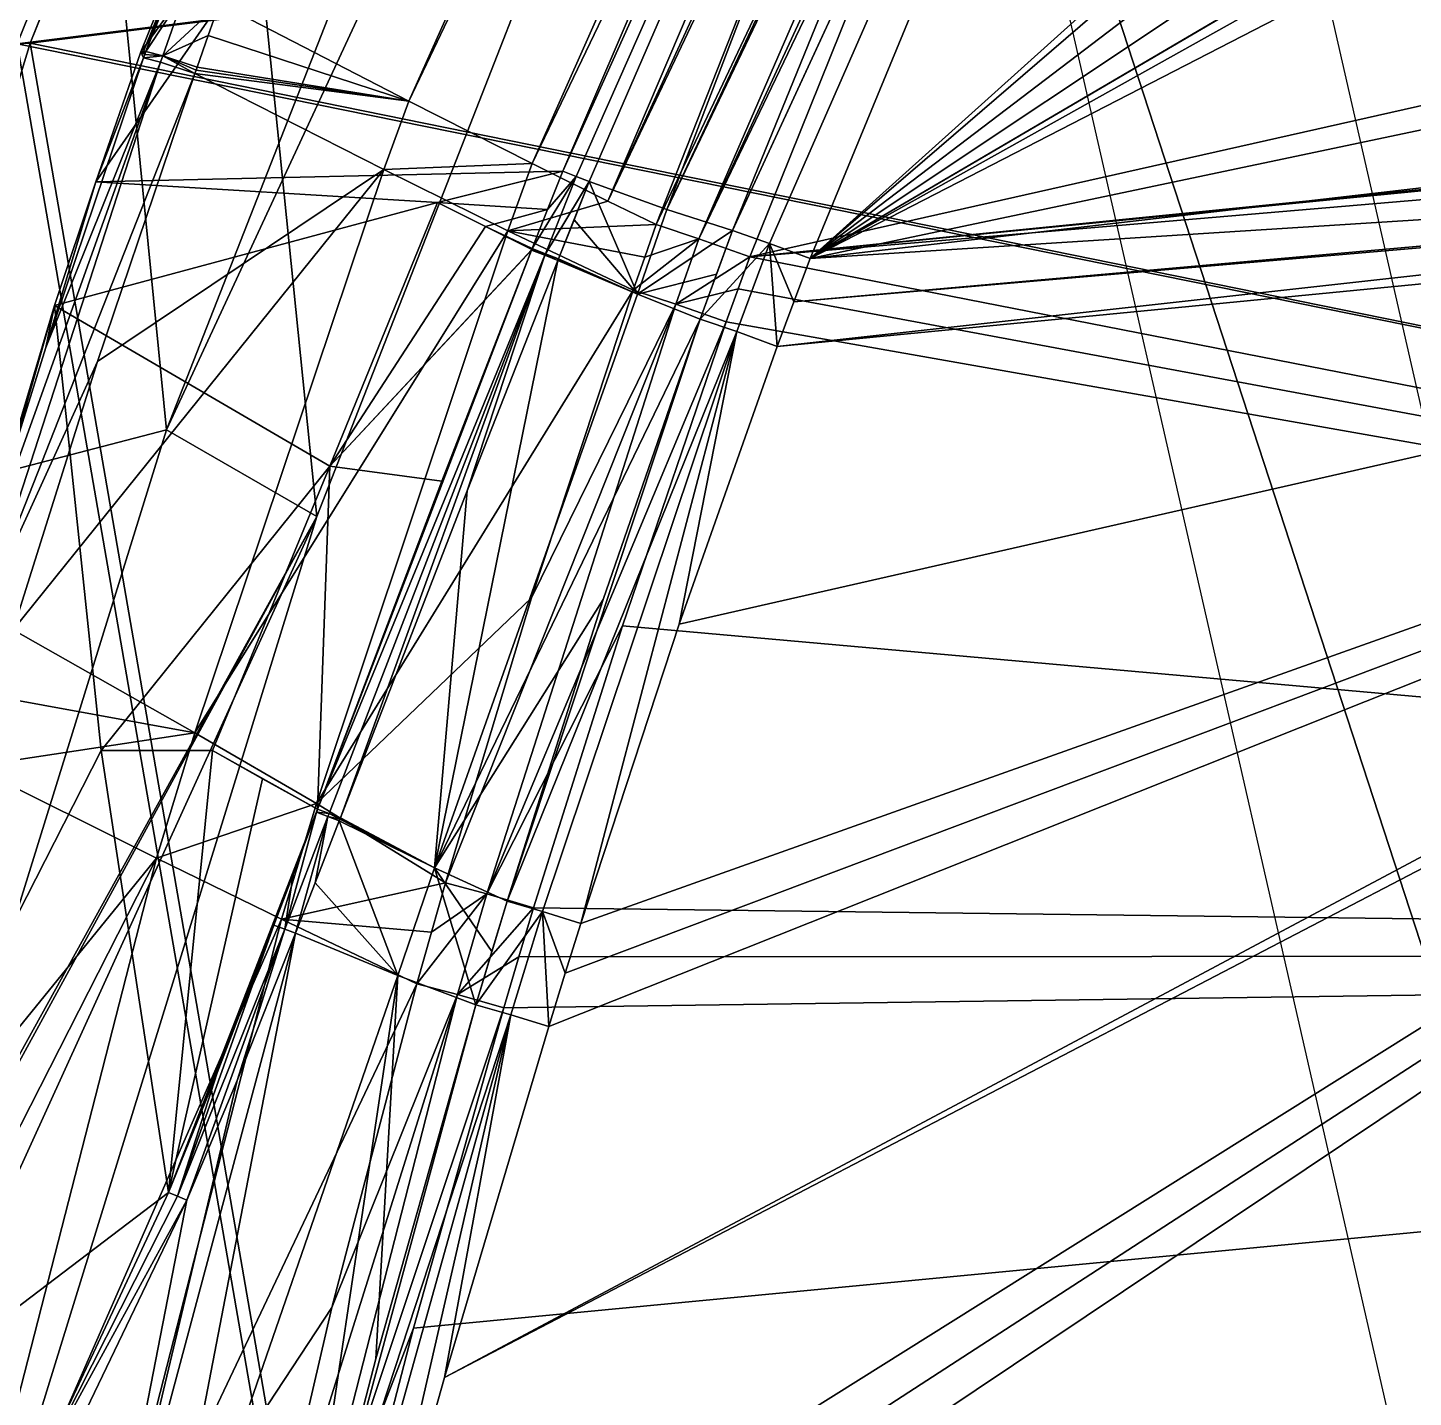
# Model space of a CAD drawing. Header units: millimetres. Extents: x -228 to 228, y -204 to 237.
# Drawn here: x -170.56 to -146.07, y -33.2 to -9 of the extents above; entities that cross this region are included whole.
import ezdxf

# ---------------------------------------------------------------- set-up
doc = ezdxf.new("R2010")
doc.units = ezdxf.units.MM
doc.header["$LTSCALE"] = 127.314815
for name, color, linetype in [('1230', 7, 'CONTINUOUS'), ('1231', 7, 'CONTINUOUS'), ('1232', 7, 'CONTINUOUS'), ('1233', 7, 'CONTINUOUS'), ('1234', 7, 'CONTINUOUS'), ('1398', 7, 'CONTINUOUS'), ('1399', 7, 'CONTINUOUS'), ('1400', 7, 'CONTINUOUS'), ('1437', 7, 'CONTINUOUS'), ('1438', 7, 'CONTINUOUS'), ('1439', 7, 'CONTINUOUS'), ('1440', 7, 'CONTINUOUS'), ('1441', 7, 'CONTINUOUS'), ('15', 7, 'CONTINUOUS'), ('17', 7, 'CONTINUOUS'), ('1785', 7, 'CONTINUOUS'), ('1787', 7, 'CONTINUOUS'), ('1789', 7, 'CONTINUOUS'), ('18', 7, 'CONTINUOUS'), ('2', 7, 'CONTINUOUS'), ('23', 7, 'CONTINUOUS'), ('25', 7, 'CONTINUOUS'), ('331', 7, 'CONTINUOUS'), ('332', 7, 'CONTINUOUS'), ('333', 7, 'CONTINUOUS'), ('334', 7, 'CONTINUOUS'), ('335', 7, 'CONTINUOUS'), ('360', 7, 'CONTINUOUS'), ('361', 7, 'CONTINUOUS'), ('362', 7, 'CONTINUOUS'), ('363', 7, 'CONTINUOUS'), ('378', 7, 'CONTINUOUS'), ('379', 7, 'CONTINUOUS'), ('380', 7, 'CONTINUOUS'), ('429', 7, 'CONTINUOUS'), ('430', 7, 'CONTINUOUS'), ('431', 7, 'CONTINUOUS'), ('432', 7, 'CONTINUOUS'), ('433', 7, 'CONTINUOUS'), ('434', 7, 'CONTINUOUS'), ('435', 7, 'CONTINUOUS'), ('436', 7, 'CONTINUOUS'), ('45', 7, 'CONTINUOUS'), ('47', 7, 'CONTINUOUS'), ('50', 7, 'CONTINUOUS'), ('52', 7, 'CONTINUOUS'), ('55', 7, 'CONTINUOUS'), ('6630', 7, 'CONTINUOUS'), ('6631', 7, 'CONTINUOUS'), ('6633', 7, 'CONTINUOUS'), ('6672', 7, 'CONTINUOUS'), ('6673', 7, 'CONTINUOUS'), ('6680', 7, 'CONTINUOUS'), ('6722', 7, 'CONTINUOUS')]:
    doc.layers.add(name, color=color, linetype=linetype)

msp = doc.modelspace()

# ---------------------------------------------------------------- linework, layer by layer
at = {"layer": '1230', "color": 5, "linetype": 'Continuous'}
for points in [[(-159.452, -12.478, 1025.142), (-146.627, 19.996, 1026.722), (-120.549, 69.599, 1026.788), (-159.452, -12.478, 1025.142)], [(-159.452, -12.478, 1025.142), (-120.549, 69.599, 1026.788), (-158.696, -12.728, 1024.603), (-159.452, -12.478, 1025.142)], [(-120.549, 69.599, 1026.788), (-119.461, 68.971, 1026.509), (-158.696, -12.728, 1024.603), (-120.549, 69.599, 1026.788)], [(-119.461, 68.971, 1026.509), (-144.801, 19.216, 1025.732), (-158.696, -12.728, 1024.603), (-119.461, 68.971, 1026.509)], [(-144.801, 19.216, 1025.732), (-157.798, -13.048, 1024.474), (-158.696, -12.728, 1024.603), (-144.801, 19.216, 1025.732)]]:
    msp.add_3dface(points, dxfattribs=at)
at = {"layer": '1231', "color": 5, "linetype": 'Continuous'}
for points in [[(-159.654, -13.051, 1025.109), (-159.452, -12.478, 1025.142), (-158.696, -12.728, 1024.603), (-159.654, -13.051, 1025.109)], [(-159.859, -13.639, 1025.075), (-159.654, -13.051, 1025.109), (-158.696, -12.728, 1024.603), (-159.859, -13.639, 1025.075)], [(-159.859, -13.639, 1025.075), (-158.696, -12.728, 1024.603), (-159.105, -13.883, 1024.545), (-159.859, -13.639, 1025.075)], [(-158.696, -12.728, 1024.603), (-157.798, -13.048, 1024.474), (-159.105, -13.883, 1024.545), (-158.696, -12.728, 1024.603)], [(-157.798, -13.048, 1024.474), (-158.004, -13.615, 1024.447), (-159.105, -13.883, 1024.545), (-157.798, -13.048, 1024.474)], [(-158.004, -13.615, 1024.447), (-158.213, -14.196, 1024.419), (-159.105, -13.883, 1024.545), (-158.004, -13.615, 1024.447)]]:
    msp.add_3dface(points, dxfattribs=at)
at = {"layer": '1232', "color": 5, "linetype": 'Continuous'}
for points in [[(-161.654, -19.076, 1024.755), (-159.859, -13.639, 1025.075), (-159.105, -13.883, 1024.545), (-161.654, -19.076, 1024.755)], [(-163.173, -24.109, 1024.45), (-159.105, -13.883, 1024.545), (-162.447, -24.307, 1024.012), (-163.173, -24.109, 1024.45)], [(-163.173, -24.109, 1024.45), (-161.654, -19.076, 1024.755), (-159.105, -13.883, 1024.545), (-163.173, -24.109, 1024.45)], [(-159.105, -13.883, 1024.545), (-158.213, -14.196, 1024.419), (-162.447, -24.307, 1024.012), (-159.105, -13.883, 1024.545)], [(-158.213, -14.196, 1024.419), (-160.049, -19.572, 1024.161), (-162.447, -24.307, 1024.012), (-158.213, -14.196, 1024.419)], [(-160.049, -19.572, 1024.161), (-161.618, -24.554, 1023.917), (-162.447, -24.307, 1024.012), (-160.049, -19.572, 1024.161)]]:
    msp.add_3dface(points, dxfattribs=at)
at = {"layer": '1233', "color": 5, "linetype": 'Continuous'}
for points in [[(-163.425, -24.986, 1024.396), (-163.173, -24.109, 1024.45), (-162.447, -24.307, 1024.012), (-163.425, -24.986, 1024.396)], [(-163.68, -25.894, 1024.339), (-163.425, -24.986, 1024.396), (-162.447, -24.307, 1024.012), (-163.68, -25.894, 1024.339)], [(-163.68, -25.894, 1024.339), (-162.447, -24.307, 1024.012), (-162.961, -26.085, 1023.919), (-163.68, -25.894, 1024.339)], [(-162.447, -24.307, 1024.012), (-161.618, -24.554, 1023.917), (-162.961, -26.085, 1023.919), (-162.447, -24.307, 1024.012)], [(-161.618, -24.554, 1023.917), (-161.879, -25.422, 1023.874), (-162.961, -26.085, 1023.919), (-161.618, -24.554, 1023.917)], [(-161.879, -25.422, 1023.874), (-162.146, -26.321, 1023.829), (-162.961, -26.085, 1023.919), (-161.879, -25.422, 1023.874)]]:
    msp.add_3dface(points, dxfattribs=at)
at = {"layer": '1234', "color": 5, "linetype": 'Continuous'}
for points in [[(-165.185, -31.616, 1023.966), (-163.68, -25.894, 1024.339), (-162.961, -26.085, 1023.919), (-165.185, -31.616, 1023.966)], [(-166.552, -37.517, 1023.548), (-165.185, -31.616, 1023.966), (-162.961, -26.085, 1023.919), (-166.552, -37.517, 1023.548)], [(-166.552, -37.517, 1023.548), (-162.961, -26.085, 1023.919), (-165.928, -37.658, 1023.281), (-166.552, -37.517, 1023.548)], [(-162.961, -26.085, 1023.919), (-162.146, -26.321, 1023.829), (-165.928, -37.658, 1023.281), (-162.961, -26.085, 1023.919)], [(-162.146, -26.321, 1023.829), (-163.74, -31.984, 1023.542), (-165.928, -37.658, 1023.281), (-162.146, -26.321, 1023.829)], [(-163.74, -31.984, 1023.542), (-165.256, -37.824, 1023.237), (-165.928, -37.658, 1023.281), (-163.74, -31.984, 1023.542)]]:
    msp.add_3dface(points, dxfattribs=at)
at = {"layer": '1398', "color": 5, "linetype": 'Continuous'}
for points in [[(-168.474, -9.419, 1027.704), (-168.278, -8.86, 1027.73), (-167.777, -8.367, 1027.135), (-168.474, -9.419, 1027.704)], [(-168.474, -9.419, 1027.704), (-167.777, -8.367, 1027.135), (-168.174, -9.495, 1027.083), (-168.474, -9.419, 1027.704)], [(-167.777, -8.367, 1027.135), (-167.169, -8.569, 1026.864), (-168.174, -9.495, 1027.083), (-167.777, -8.367, 1027.135)], [(-167.169, -8.569, 1026.864), (-167.37, -9.137, 1026.838), (-168.174, -9.495, 1027.083), (-167.169, -8.569, 1026.864)], [(-167.37, -9.137, 1026.838), (-167.566, -9.695, 1026.812), (-168.174, -9.495, 1027.083), (-167.37, -9.137, 1026.838)]]:
    msp.add_3dface(points, dxfattribs=at)
at = {"layer": '1399', "color": 5, "linetype": 'Continuous'}
for points in [[(-168.514, -9.532, 1027.699), (-168.493, -9.473, 1027.702), (-168.174, -9.495, 1027.083), (-168.514, -9.532, 1027.699)], [(-168.514, -9.532, 1027.699), (-168.174, -9.495, 1027.083), (-168.213, -9.608, 1027.077), (-168.514, -9.532, 1027.699)], [(-168.493, -9.473, 1027.702), (-168.474, -9.419, 1027.704), (-168.174, -9.495, 1027.083), (-168.493, -9.473, 1027.702)], [(-168.174, -9.495, 1027.083), (-167.606, -9.808, 1026.806), (-168.213, -9.608, 1027.077), (-168.174, -9.495, 1027.083)], [(-167.606, -9.808, 1026.806), (-168.174, -9.495, 1027.083), (-167.586, -9.75, 1026.809), (-167.606, -9.808, 1026.806)], [(-167.566, -9.695, 1026.812), (-167.586, -9.75, 1026.809), (-168.174, -9.495, 1027.083), (-167.566, -9.695, 1026.812)]]:
    msp.add_3dface(points, dxfattribs=at)
at = {"layer": '1400', "color": 5, "linetype": 'Continuous'}
for points in [[(-170.239, -14.652, 1027.421), (-168.514, -9.532, 1027.699), (-168.213, -9.608, 1027.077), (-170.239, -14.652, 1027.421)], [(-171.732, -19.42, 1027.106), (-170.239, -14.652, 1027.421), (-168.213, -9.608, 1027.077), (-171.732, -19.42, 1027.106)], [(-171.42, -19.474, 1026.506), (-171.732, -19.42, 1027.106), (-168.213, -9.608, 1027.077), (-171.42, -19.474, 1026.506)], [(-167.606, -9.808, 1026.806), (-171.42, -19.474, 1026.506), (-168.213, -9.608, 1027.077), (-167.606, -9.808, 1026.806)], [(-167.606, -9.808, 1026.806), (-169.327, -14.897, 1026.538), (-171.42, -19.474, 1026.506), (-167.606, -9.808, 1026.806)], [(-169.327, -14.897, 1026.538), (-170.816, -19.64, 1026.244), (-171.42, -19.474, 1026.506), (-169.327, -14.897, 1026.538)]]:
    msp.add_3dface(points, dxfattribs=at)
at = {"layer": '1437', "color": 5, "linetype": 'Continuous'}
for points in [[(-144.763, 20.147, 1029.44), (-158.102, -12.583, 1028.011), (-143.28, 19.492, 1028.89), (-144.763, 20.147, 1029.44)], [(-143.28, 19.492, 1028.89), (-158.102, -12.583, 1028.011), (-157.451, -12.811, 1027.672), (-143.28, 19.492, 1028.89)], [(-156.732, -13.077, 1027.604), (-143.28, 19.492, 1028.89), (-157.451, -12.811, 1027.672), (-156.732, -13.077, 1027.604)]]:
    msp.add_3dface(points, dxfattribs=at)
at = {"layer": '1438', "color": 5, "linetype": 'Continuous'}
for points in [[(-158.676, -14.147, 1027.929), (-158.102, -12.583, 1028.011), (-158.388, -13.353, 1027.972), (-158.676, -14.147, 1027.929)], [(-158.102, -12.583, 1028.011), (-158.676, -14.147, 1027.929), (-157.451, -12.811, 1027.672), (-158.102, -12.583, 1028.011)], [(-157.451, -12.811, 1027.672), (-158.676, -14.147, 1027.929), (-158.026, -14.37, 1027.595), (-157.451, -12.811, 1027.672)], [(-157.31, -14.63, 1027.528), (-157.451, -12.811, 1027.672), (-158.026, -14.37, 1027.595), (-157.31, -14.63, 1027.528)], [(-157.31, -14.63, 1027.528), (-157.019, -13.843, 1027.566), (-157.451, -12.811, 1027.672), (-157.31, -14.63, 1027.528)], [(-157.019, -13.843, 1027.566), (-156.732, -13.077, 1027.604), (-157.451, -12.811, 1027.672), (-157.019, -13.843, 1027.566)]]:
    msp.add_3dface(points, dxfattribs=at)
at = {"layer": '1439', "color": 5, "linetype": 'Continuous'}
for points in [[(-162.086, -24.436, 1027.358), (-158.676, -14.147, 1027.929), (-160.389, -19.104, 1027.659), (-162.086, -24.436, 1027.358)], [(-158.676, -14.147, 1027.929), (-162.086, -24.436, 1027.358), (-158.026, -14.37, 1027.595), (-158.676, -14.147, 1027.929)], [(-158.026, -14.37, 1027.595), (-162.086, -24.436, 1027.358), (-161.461, -24.62, 1027.073), (-158.026, -14.37, 1027.595)], [(-160.783, -24.832, 1027.021), (-158.026, -14.37, 1027.595), (-161.461, -24.62, 1027.073), (-160.783, -24.832, 1027.021)], [(-160.783, -24.832, 1027.021), (-159.047, -19.543, 1027.287), (-158.026, -14.37, 1027.595), (-160.783, -24.832, 1027.021)], [(-159.047, -19.543, 1027.287), (-157.31, -14.63, 1027.528), (-158.026, -14.37, 1027.595), (-159.047, -19.543, 1027.287)]]:
    msp.add_3dface(points, dxfattribs=at)
at = {"layer": '1440', "color": 5, "linetype": 'Continuous'}
for points in [[(-162.638, -26.268, 1027.252), (-162.086, -24.436, 1027.358), (-162.356, -25.323, 1027.307), (-162.638, -26.268, 1027.252)], [(-162.086, -24.436, 1027.358), (-162.638, -26.268, 1027.252), (-161.461, -24.62, 1027.073), (-162.086, -24.436, 1027.358)], [(-161.461, -24.62, 1027.073), (-162.638, -26.268, 1027.252), (-162.019, -26.445, 1026.977), (-161.461, -24.62, 1027.073)], [(-161.351, -26.649, 1026.928), (-161.461, -24.62, 1027.073), (-162.019, -26.445, 1026.977), (-161.351, -26.649, 1026.928)], [(-161.351, -26.649, 1026.928), (-161.06, -25.711, 1026.976), (-161.461, -24.62, 1027.073), (-161.351, -26.649, 1026.928)], [(-161.06, -25.711, 1026.976), (-160.783, -24.832, 1027.021), (-161.461, -24.62, 1027.073), (-161.06, -25.711, 1026.976)]]:
    msp.add_3dface(points, dxfattribs=at)
at = {"layer": '1441', "color": 5, "linetype": 'Continuous'}
for points in [[(-165.873, -38.19, 1026.495), (-162.638, -26.268, 1027.252), (-164.406, -32.523, 1026.872), (-165.873, -38.19, 1026.495)], [(-162.638, -26.268, 1027.252), (-165.873, -38.19, 1026.495), (-162.019, -26.445, 1026.977), (-162.638, -26.268, 1027.252)], [(-162.019, -26.445, 1026.977), (-165.873, -38.19, 1026.495), (-165.339, -38.328, 1026.315), (-162.019, -26.445, 1026.977)], [(-164.78, -38.481, 1026.292), (-162.019, -26.445, 1026.977), (-165.339, -38.328, 1026.315), (-164.78, -38.481, 1026.292)], [(-164.78, -38.481, 1026.292), (-163.195, -32.857, 1026.602), (-162.019, -26.445, 1026.977), (-164.78, -38.481, 1026.292)], [(-163.195, -32.857, 1026.602), (-161.351, -26.649, 1026.928), (-162.019, -26.445, 1026.977), (-163.195, -32.857, 1026.602)]]:
    msp.add_3dface(points, dxfattribs=at)
at = {"layer": '15', "color": 5, "linetype": 'Continuous'}
for points in [[(-170.748, -9.285, 1031.221), (-96.5, 0, 1037.893), (-153.046, 34.485, 1032.773), (-170.748, -9.285, 1031.221)], [(-170.748, -9.285, 1031.221), (-93.212, -24.976, 1037.893), (-96.5, 0, 1037.893), (-170.748, -9.285, 1031.221)], [(-170.748, -9.285, 1031.221), (-163.91, -48.728, 1031.221), (-93.212, -24.976, 1037.893), (-170.748, -9.285, 1031.221)], [(-163.91, -48.728, 1031.221), (-148.09, -85.5, 1031.221), (-93.212, -24.976, 1037.893), (-163.91, -48.728, 1031.221)], [(-148.09, -85.5, 1031.221), (-115.867, -66.896, 1035.021), (-93.212, -24.976, 1037.893), (-148.09, -85.5, 1031.221)]]:
    msp.add_3dface(points, dxfattribs=at)
at = {"layer": '17', "color": 5, "linetype": 'Continuous'}
msp.add_3dface([(-170.52, -9.273, 1029.234), (-163.692, -48.663, 1029.234), (-178.968, -37.11, 1026.788), (-170.52, -9.273, 1029.234)], dxfattribs=at)
at = {"layer": '1785', "color": 2, "linetype": 'Continuous'}
msp.add_3dface([(-143.5, 0, 26), (-149.517, 0, 26), (-134.711, -64.871, 26), (-143.5, 0, 26)], dxfattribs=at)
at = {"layer": '1787', "color": 2, "linetype": 'Continuous'}
for points in [[(-138.889, -66.886, 25.156), (-154.156, 0, 25.156), (-133.212, -64.152, 18.855), (-138.889, -66.886, 25.156)], [(-154.156, 0, 25.156), (-147.855, 0, 18.855), (-133.212, -64.152, 18.855), (-154.156, 0, 25.156)]]:
    msp.add_3dface(points, dxfattribs=at)
at = {"layer": '1789', "color": 2, "linetype": 'Continuous'}
for points in [[(-147.709, 0, 18.527), (-147.478, 0, 14.121), (-132.873, -63.988, 14.121), (-147.709, 0, 18.527)], [(-133.081, -64.089, 18.527), (-147.709, 0, 18.527), (-132.873, -63.988, 14.121), (-133.081, -64.089, 18.527)]]:
    msp.add_3dface(points, dxfattribs=at)
at = {"layer": '18', "color": 5, "linetype": 'Continuous'}
for points in [[(-96.5, 0, 1035.889), (-170.52, -9.273, 1029.234), (-152.865, 34.39, 1030.783), (-96.5, 0, 1035.889)], [(-96.5, 0, 1035.889), (-93.212, -24.976, 1035.889), (-170.52, -9.273, 1029.234), (-96.5, 0, 1035.889)], [(-93.212, -24.976, 1035.889), (-163.692, -48.663, 1029.234), (-170.52, -9.273, 1029.234), (-93.212, -24.976, 1035.889)], [(-93.212, -24.976, 1035.889), (-83.571, -48.25, 1035.889), (-163.692, -48.663, 1029.234), (-93.212, -24.976, 1035.889)]]:
    msp.add_3dface(points, dxfattribs=at)
at = {"layer": '2', "color": 5, "linetype": 'Continuous'}
msp.add_3dface([(-163.91, -48.728, 1031.221), (-170.748, -9.285, 1031.221), (-181.638, -44.345, 1027.063), (-163.91, -48.728, 1031.221)], dxfattribs=at)
at = {"layer": '23', "color": 5, "linetype": 'Continuous'}
msp.add_3dface([(-170.748, -9.285, 1031.221), (-170.52, -9.273, 1029.234), (-178.968, -37.11, 1026.788), (-170.748, -9.285, 1031.221)], dxfattribs=at)
at = {"layer": '25', "color": 5, "linetype": 'Continuous'}
for points in [[(-170.748, -9.285, 1031.221), (-153.046, 34.485, 1032.773), (-170.52, -9.273, 1029.234), (-170.748, -9.285, 1031.221)], [(-170.52, -9.273, 1029.234), (-153.046, 34.485, 1032.773), (-152.865, 34.39, 1030.783), (-170.52, -9.273, 1029.234)]]:
    msp.add_3dface(points, dxfattribs=at)
at = {"layer": '331', "color": 5, "linetype": 'Continuous'}
for points in [[(-167.169, -8.569, 1026.864), (-126.476, 73.021, 1028.903), (-163.823, -10.296, 1026.662), (-167.169, -8.569, 1026.864)], [(-126.476, 73.021, 1028.903), (-124.565, 71.918, 1028.934), (-163.823, -10.296, 1026.662), (-126.476, 73.021, 1028.903)], [(-163.823, -10.296, 1026.662), (-124.565, 71.918, 1028.934), (-161.642, -11.401, 1026.38), (-163.823, -10.296, 1026.662)], [(-124.565, 71.918, 1028.934), (-122.24, 70.575, 1028.707), (-161.642, -11.401, 1026.38), (-124.565, 71.918, 1028.934)], [(-161.642, -11.401, 1026.38), (-122.24, 70.575, 1028.707), (-160.305, -12.063, 1025.877), (-161.642, -11.401, 1026.38)], [(-122.24, 70.575, 1028.707), (-121.292, 70.028, 1027.748), (-160.305, -12.063, 1025.877), (-122.24, 70.575, 1028.707)], [(-160.305, -12.063, 1025.877), (-121.292, 70.028, 1027.748), (-146.627, 19.996, 1026.722), (-160.305, -12.063, 1025.877)], [(-159.452, -12.478, 1025.142), (-160.305, -12.063, 1025.877), (-146.627, 19.996, 1026.722), (-159.452, -12.478, 1025.142)]]:
    msp.add_3dface(points, dxfattribs=at)
at = {"layer": '332', "color": 5, "linetype": 'Continuous'}
for points in [[(-167.169, -8.569, 1026.864), (-163.823, -10.296, 1026.662), (-167.37, -9.137, 1026.838), (-167.169, -8.569, 1026.864)], [(-167.37, -9.137, 1026.838), (-163.823, -10.296, 1026.662), (-167.566, -9.695, 1026.812), (-167.37, -9.137, 1026.838)], [(-167.586, -9.75, 1026.809), (-163.823, -10.296, 1026.662), (-167.606, -9.808, 1026.806), (-167.586, -9.75, 1026.809)], [(-167.566, -9.695, 1026.812), (-163.823, -10.296, 1026.662), (-167.586, -9.75, 1026.809), (-167.566, -9.695, 1026.812)], [(-167.606, -9.808, 1026.806), (-163.823, -10.296, 1026.662), (-164.263, -11.504, 1026.598), (-167.606, -9.808, 1026.806)], [(-163.823, -10.296, 1026.662), (-161.642, -11.401, 1026.38), (-164.263, -11.504, 1026.598), (-163.823, -10.296, 1026.662)], [(-164.263, -11.504, 1026.598), (-161.642, -11.401, 1026.38), (-162.075, -12.587, 1026.312), (-164.263, -11.504, 1026.598)], [(-161.642, -11.401, 1026.38), (-160.305, -12.063, 1025.877), (-162.075, -12.587, 1026.312), (-161.642, -11.401, 1026.38)], [(-160.305, -12.063, 1025.877), (-159.452, -12.478, 1025.142), (-162.075, -12.587, 1026.312), (-160.305, -12.063, 1025.877)], [(-162.075, -12.587, 1026.312), (-159.452, -12.478, 1025.142), (-159.654, -13.051, 1025.109), (-162.075, -12.587, 1026.312)], [(-159.859, -13.639, 1025.075), (-162.075, -12.587, 1026.312), (-159.654, -13.051, 1025.109), (-159.859, -13.639, 1025.075)]]:
    msp.add_3dface(points, dxfattribs=at)
at = {"layer": '333', "color": 5, "linetype": 'Continuous'}
for points in [[(-167.606, -9.808, 1026.806), (-164.263, -11.504, 1026.598), (-169.327, -14.897, 1026.538), (-167.606, -9.808, 1026.806)], [(-169.327, -14.897, 1026.538), (-164.263, -11.504, 1026.598), (-170.816, -19.64, 1026.244), (-169.327, -14.897, 1026.538)], [(-170.816, -19.64, 1026.244), (-164.263, -11.504, 1026.598), (-167.609, -21.459, 1025.994), (-170.816, -19.64, 1026.244)], [(-164.263, -11.504, 1026.598), (-162.075, -12.587, 1026.312), (-167.609, -21.459, 1025.994), (-164.263, -11.504, 1026.598)], [(-167.609, -21.459, 1025.994), (-162.075, -12.587, 1026.312), (-165.457, -22.711, 1025.675), (-167.609, -21.459, 1025.994)], [(-162.075, -12.587, 1026.312), (-159.859, -13.639, 1025.075), (-165.457, -22.711, 1025.675), (-162.075, -12.587, 1026.312)], [(-165.457, -22.711, 1025.675), (-159.859, -13.639, 1025.075), (-161.654, -19.076, 1024.755), (-165.457, -22.711, 1025.675)], [(-163.173, -24.109, 1024.45), (-165.457, -22.711, 1025.675), (-161.654, -19.076, 1024.755), (-163.173, -24.109, 1024.45)]]:
    msp.add_3dface(points, dxfattribs=at)
at = {"layer": '334', "color": 5, "linetype": 'Continuous'}
for points in [[(-170.816, -19.64, 1026.244), (-167.609, -21.459, 1025.994), (-171.168, -20.812, 1026.164), (-170.816, -19.64, 1026.244)], [(-171.168, -20.812, 1026.164), (-167.609, -21.459, 1025.994), (-171.535, -22.055, 1026.076), (-171.168, -20.812, 1026.164)], [(-171.535, -22.055, 1026.076), (-167.609, -21.459, 1025.994), (-168.286, -23.674, 1025.839), (-171.535, -22.055, 1026.076)], [(-167.609, -21.459, 1025.994), (-165.457, -22.711, 1025.675), (-168.286, -23.674, 1025.839), (-167.609, -21.459, 1025.994)], [(-168.286, -23.674, 1025.839), (-165.457, -22.711, 1025.675), (-166.077, -24.753, 1025.533), (-168.286, -23.674, 1025.839)], [(-165.457, -22.711, 1025.675), (-163.173, -24.109, 1024.45), (-166.077, -24.753, 1025.533), (-165.457, -22.711, 1025.675)], [(-166.077, -24.753, 1025.533), (-163.173, -24.109, 1024.45), (-163.425, -24.986, 1024.396), (-166.077, -24.753, 1025.533)], [(-163.68, -25.894, 1024.339), (-166.077, -24.753, 1025.533), (-163.425, -24.986, 1024.396), (-163.68, -25.894, 1024.339)]]:
    msp.add_3dface(points, dxfattribs=at)
at = {"layer": '335', "color": 5, "linetype": 'Continuous'}
for points in [[(-171.535, -22.055, 1026.076), (-168.286, -23.674, 1025.839), (-173.836, -30.496, 1025.363), (-171.535, -22.055, 1026.076)], [(-173.836, -30.496, 1025.363), (-168.286, -23.674, 1025.839), (-175.663, -38.165, 1024.437), (-173.836, -30.496, 1025.363)], [(-175.663, -38.165, 1024.437), (-168.286, -23.674, 1025.839), (-172.06, -38.387, 1024.427), (-175.663, -38.165, 1024.437)], [(-168.286, -23.674, 1025.839), (-166.077, -24.753, 1025.533), (-172.06, -38.387, 1024.427), (-168.286, -23.674, 1025.839)], [(-172.06, -38.387, 1024.427), (-166.077, -24.753, 1025.533), (-169.53, -38.224, 1024.333), (-172.06, -38.387, 1024.427)], [(-166.077, -24.753, 1025.533), (-163.68, -25.894, 1024.339), (-169.53, -38.224, 1024.333), (-166.077, -24.753, 1025.533)], [(-169.53, -38.224, 1024.333), (-163.68, -25.894, 1024.339), (-165.185, -31.616, 1023.966), (-169.53, -38.224, 1024.333)], [(-166.552, -37.517, 1023.548), (-169.53, -38.224, 1024.333), (-165.185, -31.616, 1023.966), (-166.552, -37.517, 1023.548)]]:
    msp.add_3dface(points, dxfattribs=at)
at = {"layer": '360', "color": 5, "linetype": 'Continuous'}
for points in [[(-147.435, 18.692, 1030.461), (-159.266, -12.211, 1028.73), (-120.796, 69.742, 1031.257), (-147.435, 18.692, 1030.461)], [(-120.796, 69.742, 1031.257), (-159.266, -12.211, 1028.73), (-120.194, 69.394, 1030.83), (-120.796, 69.742, 1031.257)], [(-159.266, -12.211, 1028.73), (-158.102, -12.583, 1028.011), (-120.194, 69.394, 1030.83), (-159.266, -12.211, 1028.73)], [(-120.194, 69.394, 1030.83), (-158.102, -12.583, 1028.011), (-144.763, 20.147, 1029.44), (-120.194, 69.394, 1030.83)], [(-160.634, -11.718, 1029.225), (-159.266, -12.211, 1028.73), (-147.435, 18.692, 1030.461), (-160.634, -11.718, 1029.225)]]:
    msp.add_3dface(points, dxfattribs=at)
at = {"layer": '361', "color": 5, "linetype": 'Continuous'}
for points in [[(-159.782, -13.71, 1028.631), (-160.634, -11.718, 1029.225), (-160.904, -12.392, 1029.192), (-159.782, -13.71, 1028.631)], [(-159.266, -12.211, 1028.73), (-160.634, -11.718, 1029.225), (-159.782, -13.71, 1028.631), (-159.266, -12.211, 1028.73)], [(-158.102, -12.583, 1028.011), (-159.266, -12.211, 1028.73), (-159.782, -13.71, 1028.631), (-158.102, -12.583, 1028.011)], [(-161.179, -13.083, 1029.157), (-159.782, -13.71, 1028.631), (-160.904, -12.392, 1029.192), (-161.179, -13.083, 1029.157)], [(-158.102, -12.583, 1028.011), (-159.782, -13.71, 1028.631), (-158.388, -13.353, 1027.972), (-158.102, -12.583, 1028.011)], [(-161.189, -13.11, 1029.156), (-159.782, -13.71, 1028.631), (-161.184, -13.096, 1029.156), (-161.189, -13.11, 1029.156)], [(-161.184, -13.096, 1029.156), (-159.782, -13.71, 1028.631), (-161.179, -13.083, 1029.157), (-161.184, -13.096, 1029.156)], [(-159.782, -13.71, 1028.631), (-158.676, -14.147, 1027.929), (-158.388, -13.353, 1027.972), (-159.782, -13.71, 1028.631)]]:
    msp.add_3dface(points, dxfattribs=at)
at = {"layer": '362', "color": 5, "linetype": 'Continuous'}
for points in [[(-165.477, -24.109, 1028.572), (-164.019, -25.752, 1027.994), (-165.054, -23.014, 1028.633), (-165.477, -24.109, 1028.572)], [(-165.054, -23.014, 1028.633), (-164.019, -25.752, 1027.994), (-163.369, -23.849, 1028.093), (-165.054, -23.014, 1028.633)], [(-164.019, -25.752, 1027.994), (-162.638, -26.268, 1027.252), (-163.369, -23.849, 1028.093), (-164.019, -25.752, 1027.994)], [(-163.369, -23.849, 1028.093), (-162.638, -26.268, 1027.252), (-162.356, -25.323, 1027.307), (-163.369, -23.849, 1028.093)], [(-162.086, -24.436, 1027.358), (-163.369, -23.849, 1028.093), (-162.356, -25.323, 1027.307), (-162.086, -24.436, 1027.358)], [(-165.826, -25.004, 1028.521), (-164.019, -25.752, 1027.994), (-165.477, -24.109, 1028.572), (-165.826, -25.004, 1028.521)]]:
    msp.add_3dface(points, dxfattribs=at)
at = {"layer": '363', "color": 5, "linetype": 'Continuous'}
for points in [[(-168.436, -38.546, 1027.195), (-165.826, -25.004, 1028.521), (-169.486, -38.65, 1027.313), (-168.436, -38.546, 1027.195)], [(-169.486, -38.65, 1027.313), (-165.826, -25.004, 1028.521), (-166.861, -27.606, 1028.367), (-169.486, -38.65, 1027.313)], [(-164.019, -25.752, 1027.994), (-165.826, -25.004, 1028.521), (-168.436, -38.546, 1027.195), (-164.019, -25.752, 1027.994)], [(-165.873, -38.19, 1026.495), (-164.019, -25.752, 1027.994), (-168.436, -38.546, 1027.195), (-165.873, -38.19, 1026.495)], [(-164.019, -25.752, 1027.994), (-165.873, -38.19, 1026.495), (-164.406, -32.523, 1026.872), (-164.019, -25.752, 1027.994)], [(-162.638, -26.268, 1027.252), (-164.019, -25.752, 1027.994), (-164.406, -32.523, 1026.872), (-162.638, -26.268, 1027.252)], [(-167.751, -29.719, 1028.233), (-169.486, -38.65, 1027.313), (-166.861, -27.606, 1028.367), (-167.751, -29.719, 1028.233)], [(-170.164, -34.754, 1027.845), (-169.486, -38.65, 1027.313), (-167.751, -29.719, 1028.233), (-170.164, -34.754, 1027.845)]]:
    msp.add_3dface(points, dxfattribs=at)
at = {"layer": '378', "color": 5, "linetype": 'Continuous'}
for points in [[(-156.732, -13.077, 1027.604), (-133.127, 8.141, 1029.938), (-143.28, 19.492, 1028.89), (-156.732, -13.077, 1027.604)], [(-135.065, 5.569, 1029.776), (-133.127, 8.141, 1029.938), (-156.732, -13.077, 1027.604), (-135.065, 5.569, 1029.776)], [(-136.223, 2.52, 1029.678), (-135.065, 5.569, 1029.776), (-156.732, -13.077, 1027.604), (-136.223, 2.52, 1029.678)], [(-135.846, 0.836, 1029.715), (-136.223, 2.52, 1029.678), (-156.732, -13.077, 1027.604), (-135.846, 0.836, 1029.715)], [(-134.298, 0.071, 1029.855), (-135.846, 0.836, 1029.715), (-156.732, -13.077, 1027.604), (-134.298, 0.071, 1029.855)], [(-135.833, -0.819, 1029.716), (-134.298, 0.071, 1029.855), (-156.732, -13.077, 1027.604), (-135.833, -0.819, 1029.716)], [(-136.218, -1.611, 1029.68), (-135.833, -0.819, 1029.716), (-156.732, -13.077, 1027.604), (-136.218, -1.611, 1029.68)], [(-136.223, -2.52, 1029.678), (-136.218, -1.611, 1029.68), (-156.732, -13.077, 1027.604), (-136.223, -2.52, 1029.678)], [(-133.154, -8.114, 1029.936), (-136.223, -2.52, 1029.678), (-156.732, -13.077, 1027.604), (-133.154, -8.114, 1029.936)], [(-130.581, -10.058, 1030.152), (-133.154, -8.114, 1029.936), (-156.732, -13.077, 1027.604), (-130.581, -10.058, 1030.152)], [(-165.445, -40.871, 1026.154), (-119.473, -10.089, 1031.084), (-165.111, -39.677, 1026.224), (-165.445, -40.871, 1026.154)], [(-119.473, -10.089, 1031.084), (-165.445, -40.871, 1026.154), (-97.559, -26.141, 1032.484), (-119.473, -10.089, 1031.084)], [(-165.111, -39.677, 1026.224), (-119.473, -10.089, 1031.084), (-164.78, -38.481, 1026.292), (-165.111, -39.677, 1026.224)], [(-164.78, -38.481, 1026.292), (-119.473, -10.089, 1031.084), (-163.195, -32.857, 1026.602), (-164.78, -38.481, 1026.292)], [(-119.473, -10.089, 1031.084), (-122.688, -11.269, 1030.814), (-163.195, -32.857, 1026.602), (-119.473, -10.089, 1031.084)], [(-127.524, -11.223, 1030.409), (-130.581, -10.058, 1030.152), (-156.732, -13.077, 1027.604), (-127.524, -11.223, 1030.409)], [(-122.688, -11.269, 1030.814), (-126.621, -11.221, 1030.486), (-157.31, -14.63, 1027.528), (-122.688, -11.269, 1030.814)], [(-157.31, -14.63, 1027.528), (-126.621, -11.221, 1030.486), (-157.019, -13.843, 1027.566), (-157.31, -14.63, 1027.528)], [(-126.621, -11.221, 1030.486), (-127.524, -11.223, 1030.409), (-157.019, -13.843, 1027.566), (-126.621, -11.221, 1030.486)], [(-157.019, -13.843, 1027.566), (-127.524, -11.223, 1030.409), (-156.732, -13.077, 1027.604), (-157.019, -13.843, 1027.566)], [(-163.195, -32.857, 1026.602), (-122.688, -11.269, 1030.814), (-161.351, -26.649, 1026.928), (-163.195, -32.857, 1026.602)], [(-161.351, -26.649, 1026.928), (-122.688, -11.269, 1030.814), (-161.06, -25.711, 1026.976), (-161.351, -26.649, 1026.928)], [(-161.06, -25.711, 1026.976), (-122.688, -11.269, 1030.814), (-160.783, -24.832, 1027.021), (-161.06, -25.711, 1026.976)], [(-160.783, -24.832, 1027.021), (-122.688, -11.269, 1030.814), (-159.047, -19.543, 1027.287), (-160.783, -24.832, 1027.021)], [(-159.047, -19.543, 1027.287), (-122.688, -11.269, 1030.814), (-157.31, -14.63, 1027.528), (-159.047, -19.543, 1027.287)], [(-165.445, -40.871, 1026.154), (-158.078, -63.67, 1026.154), (-97.559, -26.141, 1032.484), (-165.445, -40.871, 1026.154)], [(-97.559, -26.141, 1032.484), (-158.078, -63.67, 1026.154), (-138.356, -72.778, 1027.703), (-97.559, -26.141, 1032.484)]]:
    msp.add_3dface(points, dxfattribs=at)
at = {"layer": '379', "color": 5, "linetype": 'Continuous'}
for points in [[(-162.466, -12.51, 1029.105), (-163.32, -12.089, 1029.015), (-165.223, -16.747, 1028.76), (-162.466, -12.51, 1029.105)], [(-162.466, -12.51, 1029.105), (-165.223, -16.747, 1028.76), (-161.648, -12.916, 1029.191), (-162.466, -12.51, 1029.105)], [(-161.643, -12.903, 1029.192), (-162.466, -12.51, 1029.105), (-161.648, -12.916, 1029.191), (-161.643, -12.903, 1029.192)], [(-165.223, -16.747, 1028.76), (-161.653, -12.929, 1029.19), (-161.648, -12.916, 1029.191), (-165.223, -16.747, 1028.76)], [(-161.653, -12.929, 1029.19), (-165.223, -16.747, 1028.76), (-163.238, -17.015, 1028.976), (-161.653, -12.929, 1029.19)], [(-165.223, -16.747, 1028.76), (-167.293, -21.775, 1028.464), (-165.436, -22.812, 1028.656), (-165.223, -16.747, 1028.76)], [(-165.223, -16.747, 1028.76), (-165.436, -22.812, 1028.656), (-163.238, -17.015, 1028.976), (-165.223, -16.747, 1028.76)], [(-167.293, -21.775, 1028.464), (-166.409, -22.276, 1028.555), (-165.436, -22.812, 1028.656), (-167.293, -21.775, 1028.464)]]:
    msp.add_3dface(points, dxfattribs=at)
at = {"layer": '380', "color": 5, "linetype": 'Continuous'}
for points in [[(-159.782, -13.71, 1028.631), (-161.189, -13.11, 1029.156), (-163.369, -23.849, 1028.093), (-159.782, -13.71, 1028.631)], [(-163.369, -23.849, 1028.093), (-161.189, -13.11, 1029.156), (-162.793, -17.184, 1028.947), (-163.369, -23.849, 1028.093)], [(-158.676, -14.147, 1027.929), (-159.782, -13.71, 1028.631), (-163.369, -23.849, 1028.093), (-158.676, -14.147, 1027.929)], [(-158.676, -14.147, 1027.929), (-163.369, -23.849, 1028.093), (-160.389, -19.104, 1027.659), (-158.676, -14.147, 1027.929)], [(-165.034, -22.962, 1028.636), (-163.369, -23.849, 1028.093), (-162.793, -17.184, 1028.947), (-165.034, -22.962, 1028.636)], [(-163.369, -23.849, 1028.093), (-162.086, -24.436, 1027.358), (-160.389, -19.104, 1027.659), (-163.369, -23.849, 1028.093)], [(-165.054, -23.014, 1028.633), (-163.369, -23.849, 1028.093), (-165.044, -22.988, 1028.635), (-165.054, -23.014, 1028.633)], [(-165.044, -22.988, 1028.635), (-163.369, -23.849, 1028.093), (-165.034, -22.962, 1028.636), (-165.044, -22.988, 1028.635)]]:
    msp.add_3dface(points, dxfattribs=at)
at = {"layer": '429', "color": 5, "linetype": 'Continuous'}
for points in [[(-168.074, -29.584, 1028.241), (-170.429, -34.622, 1027.842), (-167.913, -29.652, 1028.247), (-168.074, -29.584, 1028.241)], [(-170.429, -34.622, 1027.842), (-167.751, -29.719, 1028.233), (-167.913, -29.652, 1028.247), (-170.429, -34.622, 1027.842)], [(-170.429, -34.622, 1027.842), (-170.164, -34.754, 1027.845), (-167.751, -29.719, 1028.233), (-170.429, -34.622, 1027.842)]]:
    msp.add_3dface(points, dxfattribs=at)
at = {"layer": '430', "color": 5, "linetype": 'Continuous'}
for points in [[(-166.208, -24.86, 1028.537), (-167.214, -27.467, 1028.378), (-167.913, -29.652, 1028.247), (-166.208, -24.86, 1028.537)], [(-166.208, -24.86, 1028.537), (-167.913, -29.652, 1028.247), (-166.017, -24.933, 1028.543), (-166.208, -24.86, 1028.537)], [(-167.913, -29.652, 1028.247), (-167.751, -29.719, 1028.233), (-166.017, -24.933, 1028.543), (-167.913, -29.652, 1028.247)], [(-167.751, -29.719, 1028.233), (-166.861, -27.606, 1028.367), (-166.017, -24.933, 1028.543), (-167.751, -29.719, 1028.233)], [(-166.861, -27.606, 1028.367), (-165.826, -25.004, 1028.521), (-166.017, -24.933, 1028.543), (-166.861, -27.606, 1028.367)], [(-167.214, -27.467, 1028.378), (-168.074, -29.584, 1028.241), (-167.913, -29.652, 1028.247), (-167.214, -27.467, 1028.378)]]:
    msp.add_3dface(points, dxfattribs=at)
at = {"layer": '431', "color": 5, "linetype": 'Continuous'}
for points in [[(-165.456, -22.865, 1028.653), (-165.869, -23.963, 1028.589), (-166.017, -24.933, 1028.543), (-165.456, -22.865, 1028.653)], [(-165.456, -22.865, 1028.653), (-166.017, -24.933, 1028.543), (-165.255, -22.941, 1028.658), (-165.456, -22.865, 1028.653)], [(-166.017, -24.933, 1028.543), (-165.826, -25.004, 1028.521), (-165.255, -22.941, 1028.658), (-166.017, -24.933, 1028.543)], [(-165.826, -25.004, 1028.521), (-165.477, -24.109, 1028.572), (-165.255, -22.941, 1028.658), (-165.826, -25.004, 1028.521)], [(-165.477, -24.109, 1028.572), (-165.054, -23.014, 1028.633), (-165.255, -22.941, 1028.658), (-165.477, -24.109, 1028.572)], [(-165.869, -23.963, 1028.589), (-166.208, -24.86, 1028.537), (-166.017, -24.933, 1028.543), (-165.869, -23.963, 1028.589)]]:
    msp.add_3dface(points, dxfattribs=at)
at = {"layer": '432', "color": 5, "linetype": 'Continuous'}
for points in [[(-165.436, -22.812, 1028.656), (-165.446, -22.839, 1028.654), (-165.456, -22.865, 1028.653), (-165.436, -22.812, 1028.656)], [(-165.436, -22.812, 1028.656), (-165.456, -22.865, 1028.653), (-165.235, -22.888, 1028.661), (-165.436, -22.812, 1028.656)], [(-165.456, -22.865, 1028.653), (-165.255, -22.941, 1028.658), (-165.235, -22.888, 1028.661), (-165.456, -22.865, 1028.653)], [(-165.255, -22.941, 1028.658), (-165.044, -22.988, 1028.635), (-165.235, -22.888, 1028.661), (-165.255, -22.941, 1028.658)], [(-165.054, -23.014, 1028.633), (-165.044, -22.988, 1028.635), (-165.255, -22.941, 1028.658), (-165.054, -23.014, 1028.633)], [(-165.044, -22.988, 1028.635), (-165.034, -22.962, 1028.636), (-165.235, -22.888, 1028.661), (-165.044, -22.988, 1028.635)]]:
    msp.add_3dface(points, dxfattribs=at)
at = {"layer": '433', "color": 5, "linetype": 'Continuous'}
for points in [[(-165.436, -22.812, 1028.656), (-161.653, -12.929, 1029.19), (-163.238, -17.015, 1028.976), (-165.436, -22.812, 1028.656)], [(-161.653, -12.929, 1029.19), (-165.436, -22.812, 1028.656), (-161.42, -13.021, 1029.194), (-161.653, -12.929, 1029.19)], [(-165.436, -22.812, 1028.656), (-165.235, -22.888, 1028.661), (-161.42, -13.021, 1029.194), (-165.436, -22.812, 1028.656)], [(-165.235, -22.888, 1028.661), (-165.034, -22.962, 1028.636), (-161.42, -13.021, 1029.194), (-165.235, -22.888, 1028.661)], [(-165.034, -22.962, 1028.636), (-162.793, -17.184, 1028.947), (-161.42, -13.021, 1029.194), (-165.034, -22.962, 1028.636)], [(-162.793, -17.184, 1028.947), (-161.189, -13.11, 1029.156), (-161.42, -13.021, 1029.194), (-162.793, -17.184, 1028.947)]]:
    msp.add_3dface(points, dxfattribs=at)
at = {"layer": '434', "color": 5, "linetype": 'Continuous'}
for points in [[(-161.648, -12.916, 1029.191), (-161.653, -12.929, 1029.19), (-161.42, -13.021, 1029.194), (-161.648, -12.916, 1029.191)], [(-161.643, -12.903, 1029.192), (-161.648, -12.916, 1029.191), (-161.409, -12.994, 1029.195), (-161.643, -12.903, 1029.192)], [(-161.648, -12.916, 1029.191), (-161.42, -13.021, 1029.194), (-161.409, -12.994, 1029.195), (-161.648, -12.916, 1029.191)], [(-161.42, -13.021, 1029.194), (-161.179, -13.083, 1029.157), (-161.409, -12.994, 1029.195), (-161.42, -13.021, 1029.194)], [(-161.189, -13.11, 1029.156), (-161.179, -13.083, 1029.157), (-161.42, -13.021, 1029.194), (-161.189, -13.11, 1029.156)], [(-161.189, -13.11, 1029.156), (-161.184, -13.096, 1029.156), (-161.179, -13.083, 1029.157), (-161.189, -13.11, 1029.156)]]:
    msp.add_3dface(points, dxfattribs=at)
at = {"layer": '435', "color": 5, "linetype": 'Continuous'}
for points in [[(-161.37, -12.21, 1029.227), (-161.643, -12.903, 1029.192), (-160.867, -11.627, 1029.265), (-161.37, -12.21, 1029.227)], [(-161.643, -12.903, 1029.192), (-161.409, -12.994, 1029.195), (-160.867, -11.627, 1029.265), (-161.643, -12.903, 1029.192)], [(-161.409, -12.994, 1029.195), (-160.634, -11.718, 1029.225), (-160.867, -11.627, 1029.265), (-161.409, -12.994, 1029.195)], [(-161.179, -13.083, 1029.157), (-160.634, -11.718, 1029.225), (-161.409, -12.994, 1029.195), (-161.179, -13.083, 1029.157)], [(-161.102, -11.533, 1029.261), (-161.37, -12.21, 1029.227), (-160.867, -11.627, 1029.265), (-161.102, -11.533, 1029.261)], [(-160.634, -11.718, 1029.225), (-161.179, -13.083, 1029.157), (-160.904, -12.392, 1029.192), (-160.634, -11.718, 1029.225)]]:
    msp.add_3dface(points, dxfattribs=at)
at = {"layer": '436', "color": 5, "linetype": 'Continuous'}
for points in [[(-148.026, 18.961, 1030.543), (-161.102, -11.533, 1029.261), (-147.435, 18.692, 1030.461), (-148.026, 18.961, 1030.543)], [(-147.435, 18.692, 1030.461), (-161.102, -11.533, 1029.261), (-160.867, -11.627, 1029.265), (-147.435, 18.692, 1030.461)], [(-160.634, -11.718, 1029.225), (-147.435, 18.692, 1030.461), (-160.867, -11.627, 1029.265), (-160.634, -11.718, 1029.225)]]:
    msp.add_3dface(points, dxfattribs=at)
at = {"layer": '45', "color": 5, "linetype": 'Continuous'}
for points in [[(-144.801, 19.216, 1025.732), (-132.228, -7.286, 1027.011), (-157.798, -13.048, 1024.474), (-144.801, 19.216, 1025.732)], [(-132.228, -7.286, 1027.011), (-127.433, -10.007, 1027.414), (-157.798, -13.048, 1024.474), (-132.228, -7.286, 1027.011)], [(-127.433, -10.007, 1027.414), (-126.977, -10.017, 1027.453), (-157.798, -13.048, 1024.474), (-127.433, -10.007, 1027.414)], [(-126.977, -10.017, 1027.453), (-122.607, -10.053, 1027.819), (-157.798, -13.048, 1024.474), (-126.977, -10.017, 1027.453)], [(-157.798, -13.048, 1024.474), (-122.607, -10.053, 1027.819), (-94.747, -25.387, 1029.672), (-157.798, -13.048, 1024.474)], [(-158.004, -13.615, 1024.447), (-157.798, -13.048, 1024.474), (-94.747, -25.387, 1029.672), (-158.004, -13.615, 1024.447)], [(-158.213, -14.196, 1024.419), (-158.004, -13.615, 1024.447), (-94.747, -25.387, 1029.672), (-158.213, -14.196, 1024.419)], [(-160.049, -19.572, 1024.161), (-158.213, -14.196, 1024.419), (-94.747, -25.387, 1029.672), (-160.049, -19.572, 1024.161)], [(-161.618, -24.554, 1023.917), (-160.049, -19.572, 1024.161), (-94.747, -25.387, 1029.672), (-161.618, -24.554, 1023.917)], [(-161.879, -25.422, 1023.874), (-161.618, -24.554, 1023.917), (-94.747, -25.387, 1029.672), (-161.879, -25.422, 1023.874)], [(-158.104, -62.684, 1023.174), (-165.546, -38.993, 1023.174), (-94.747, -25.387, 1029.672), (-158.104, -62.684, 1023.174)], [(-165.546, -38.993, 1023.174), (-165.401, -38.408, 1023.205), (-94.747, -25.387, 1029.672), (-165.546, -38.993, 1023.174)], [(-165.401, -38.408, 1023.205), (-165.256, -37.824, 1023.237), (-94.747, -25.387, 1029.672), (-165.401, -38.408, 1023.205)], [(-165.256, -37.824, 1023.237), (-163.74, -31.984, 1023.542), (-94.747, -25.387, 1029.672), (-165.256, -37.824, 1023.237)], [(-163.74, -31.984, 1023.542), (-162.146, -26.321, 1023.829), (-94.747, -25.387, 1029.672), (-163.74, -31.984, 1023.542)], [(-162.146, -26.321, 1023.829), (-161.879, -25.422, 1023.874), (-94.747, -25.387, 1029.672), (-162.146, -26.321, 1023.829)], [(-84.948, -49.045, 1029.672), (-158.104, -62.684, 1023.174), (-94.747, -25.387, 1029.672), (-84.948, -49.045, 1029.672)]]:
    msp.add_3dface(points, dxfattribs=at)
at = {"layer": '47', "color": 5, "linetype": 'Continuous'}
for points in [[(-169.264, -21.771, 1028.241), (-170.09, -13.911, 1028.241), (-176.51, -35.997, 1026.603), (-169.264, -21.771, 1028.241)], [(-168.074, -29.584, 1028.241), (-169.264, -21.771, 1028.241), (-176.51, -35.997, 1026.603), (-168.074, -29.584, 1028.241)], [(-168.074, -29.584, 1028.241), (-176.51, -35.997, 1026.603), (-170.429, -34.622, 1027.842), (-168.074, -29.584, 1028.241)]]:
    msp.add_3dface(points, dxfattribs=at)
at = {"layer": '50', "color": 5, "linetype": 'Continuous'}
for points in [[(-170.239, -14.652, 1027.421), (-169.356, -11.724, 1028.343), (-168.514, -9.532, 1027.699), (-170.239, -14.652, 1027.421)], [(-169.356, -11.724, 1028.343), (-168.56, -9.423, 1028.45), (-168.514, -9.532, 1027.699), (-169.356, -11.724, 1028.343)], [(-168.493, -9.473, 1027.702), (-168.56, -9.423, 1028.45), (-168.517, -9.421, 1028.077), (-168.493, -9.473, 1027.702)], [(-168.514, -9.532, 1027.699), (-168.56, -9.423, 1028.45), (-168.493, -9.473, 1027.702), (-168.514, -9.532, 1027.699)], [(-168.474, -9.419, 1027.704), (-168.493, -9.473, 1027.702), (-168.517, -9.421, 1028.077), (-168.474, -9.419, 1027.704)], [(-170.09, -13.911, 1028.241), (-169.356, -11.724, 1028.343), (-170.239, -14.652, 1027.421), (-170.09, -13.911, 1028.241)], [(-176.51, -35.997, 1026.603), (-170.09, -13.911, 1028.241), (-174.759, -30.338, 1026.128), (-176.51, -35.997, 1026.603)], [(-174.759, -30.338, 1026.128), (-170.09, -13.911, 1028.241), (-172.453, -21.848, 1026.922), (-174.759, -30.338, 1026.128)], [(-172.453, -21.848, 1026.922), (-170.09, -13.911, 1028.241), (-172.085, -20.598, 1027.019), (-172.453, -21.848, 1026.922)], [(-172.085, -20.598, 1027.019), (-170.09, -13.911, 1028.241), (-171.732, -19.42, 1027.106), (-172.085, -20.598, 1027.019)], [(-171.732, -19.42, 1027.106), (-170.09, -13.911, 1028.241), (-170.239, -14.652, 1027.421), (-171.732, -19.42, 1027.106)]]:
    msp.add_3dface(points, dxfattribs=at)
at = {"layer": '52', "color": 5, "linetype": 'Continuous'}
for points in [[(-168.56, -9.423, 1028.45), (-151.093, 33.866, 1029.97), (-168.517, -9.421, 1028.077), (-168.56, -9.423, 1028.45)], [(-151.093, 33.866, 1029.97), (-168.474, -9.419, 1027.704), (-168.517, -9.421, 1028.077), (-151.093, 33.866, 1029.97)], [(-168.474, -9.419, 1027.704), (-151.093, 33.866, 1029.97), (-168.278, -8.86, 1027.73), (-168.474, -9.419, 1027.704)]]:
    msp.add_3dface(points, dxfattribs=at)
at = {"layer": '55', "color": 5, "linetype": 'Continuous'}
for points in [[(-151.093, 33.866, 1029.97), (-168.56, -9.423, 1028.45), (-148.026, 18.961, 1030.543), (-151.093, 33.866, 1029.97)], [(-148.026, 18.961, 1030.543), (-168.56, -9.423, 1028.45), (-169.356, -11.724, 1028.343), (-148.026, 18.961, 1030.543)], [(-161.102, -11.533, 1029.261), (-148.026, 18.961, 1030.543), (-169.356, -11.724, 1028.343), (-161.102, -11.533, 1029.261)], [(-170.09, -13.911, 1028.241), (-163.32, -12.089, 1029.015), (-169.356, -11.724, 1028.343), (-170.09, -13.911, 1028.241)], [(-163.32, -12.089, 1029.015), (-161.102, -11.533, 1029.261), (-169.356, -11.724, 1028.343), (-163.32, -12.089, 1029.015)], [(-161.37, -12.21, 1029.227), (-161.102, -11.533, 1029.261), (-163.32, -12.089, 1029.015), (-161.37, -12.21, 1029.227)], [(-165.223, -16.747, 1028.76), (-163.32, -12.089, 1029.015), (-170.09, -13.911, 1028.241), (-165.223, -16.747, 1028.76)], [(-162.466, -12.51, 1029.105), (-161.37, -12.21, 1029.227), (-163.32, -12.089, 1029.015), (-162.466, -12.51, 1029.105)], [(-161.643, -12.903, 1029.192), (-161.37, -12.21, 1029.227), (-162.466, -12.51, 1029.105), (-161.643, -12.903, 1029.192)], [(-169.264, -21.771, 1028.241), (-165.223, -16.747, 1028.76), (-170.09, -13.911, 1028.241), (-169.264, -21.771, 1028.241)], [(-167.293, -21.775, 1028.464), (-165.223, -16.747, 1028.76), (-169.264, -21.771, 1028.241), (-167.293, -21.775, 1028.464)], [(-168.074, -29.584, 1028.241), (-167.293, -21.775, 1028.464), (-169.264, -21.771, 1028.241), (-168.074, -29.584, 1028.241)], [(-166.409, -22.276, 1028.555), (-167.293, -21.775, 1028.464), (-168.074, -29.584, 1028.241), (-166.409, -22.276, 1028.555)], [(-165.436, -22.812, 1028.656), (-166.409, -22.276, 1028.555), (-168.074, -29.584, 1028.241), (-165.436, -22.812, 1028.656)], [(-165.446, -22.839, 1028.654), (-165.436, -22.812, 1028.656), (-168.074, -29.584, 1028.241), (-165.446, -22.839, 1028.654)], [(-165.456, -22.865, 1028.653), (-165.446, -22.839, 1028.654), (-168.074, -29.584, 1028.241), (-165.456, -22.865, 1028.653)], [(-165.869, -23.963, 1028.589), (-165.456, -22.865, 1028.653), (-168.074, -29.584, 1028.241), (-165.869, -23.963, 1028.589)], [(-166.208, -24.86, 1028.537), (-165.869, -23.963, 1028.589), (-168.074, -29.584, 1028.241), (-166.208, -24.86, 1028.537)], [(-167.214, -27.467, 1028.378), (-166.208, -24.86, 1028.537), (-168.074, -29.584, 1028.241), (-167.214, -27.467, 1028.378)]]:
    msp.add_3dface(points, dxfattribs=at)
at = {"layer": '6630', "color": 6, "linetype": 'Continuous'}
for points in [[(-172.881, 32.169, 553.042), (-192.955, -22.575, 553.043), (-168.107, -16.104, 1024.198), (-172.881, 32.169, 553.042)], [(-150.105, 29.785, 1025.993), (-172.881, 32.169, 553.042), (-168.107, -16.104, 1024.198), (-150.105, 29.785, 1025.993)], [(-168.107, -16.104, 1024.198), (-192.955, -22.575, 553.043), (-175.287, -39.219, 1021.79), (-168.107, -16.104, 1024.198)]]:
    msp.add_3dface(points, dxfattribs=at)
at = {"layer": '6631', "color": 6, "linetype": 'Continuous'}
for points in [[(-170.333, 30.504, 553.04), (-190.338, -24.345, 553.042), (-197.735, 19.35, 99.988), (-170.333, 30.504, 553.04)], [(-173.259, -31.753, 954.205), (-190.338, -24.345, 553.042), (-170.333, 30.504, 553.04), (-173.259, -31.753, 954.205)], [(-173.259, -31.753, 954.205), (-170.333, 30.504, 553.04), (-165.452, -17.637, 1024.198), (-173.259, -31.753, 954.205)], [(-165.452, -17.637, 1024.198), (-170.333, 30.504, 553.04), (-147.493, 28.273, 1025.993), (-165.452, -17.637, 1024.198)], [(-173.208, -31.84, 955.797), (-173.259, -31.753, 954.205), (-165.452, -17.637, 1024.198), (-173.208, -31.84, 955.797)], [(-172.603, -40.78, 1021.788), (-173.208, -31.84, 955.797), (-165.452, -17.637, 1024.198), (-172.603, -40.78, 1021.788)]]:
    msp.add_3dface(points, dxfattribs=at)
at = {"layer": '6633', "color": 6, "linetype": 'Continuous'}
for points in [[(-168.107, -16.104, 1024.198), (-175.287, -39.219, 1021.79), (-165.452, -17.637, 1024.198), (-168.107, -16.104, 1024.198)], [(-175.287, -39.219, 1021.79), (-172.603, -40.78, 1021.788), (-165.452, -17.637, 1024.198), (-175.287, -39.219, 1021.79)]]:
    msp.add_3dface(points, dxfattribs=at)
at = {"layer": '6672', "color": 6, "linetype": 'Continuous'}
msp.add_3dface([(-175.271, -38.774, 953.958), (-173.259, -31.753, 954.205), (-167.387, -41.923, 954), (-175.271, -38.774, 953.958)], dxfattribs=at)
at = {"layer": '6673', "color": 6, "linetype": 'Continuous'}
msp.add_3dface([(-173.208, -31.84, 955.797), (-175.191, -38.845, 956.043), (-167.387, -41.923, 956), (-173.208, -31.84, 955.797)], dxfattribs=at)
at = {"layer": '6680', "color": 6, "linetype": 'Continuous'}
for points in [[(-173.259, -31.753, 954.205), (-173.208, -31.84, 955.797), (-167.387, -41.923, 956), (-173.259, -31.753, 954.205)], [(-173.259, -31.753, 954.205), (-167.387, -41.923, 956), (-167.387, -41.923, 954), (-173.259, -31.753, 954.205)]]:
    msp.add_3dface(points, dxfattribs=at)
at = {"layer": '6722', "color": 6, "linetype": 'Continuous'}
for points in [[(-150.105, 29.785, 1025.993), (-168.107, -16.104, 1024.198), (-147.493, 28.273, 1025.993), (-150.105, 29.785, 1025.993)], [(-168.107, -16.104, 1024.198), (-165.452, -17.637, 1024.198), (-147.493, 28.273, 1025.993), (-168.107, -16.104, 1024.198)]]:
    msp.add_3dface(points, dxfattribs=at)

doc.saveas('drawing.dxf')
